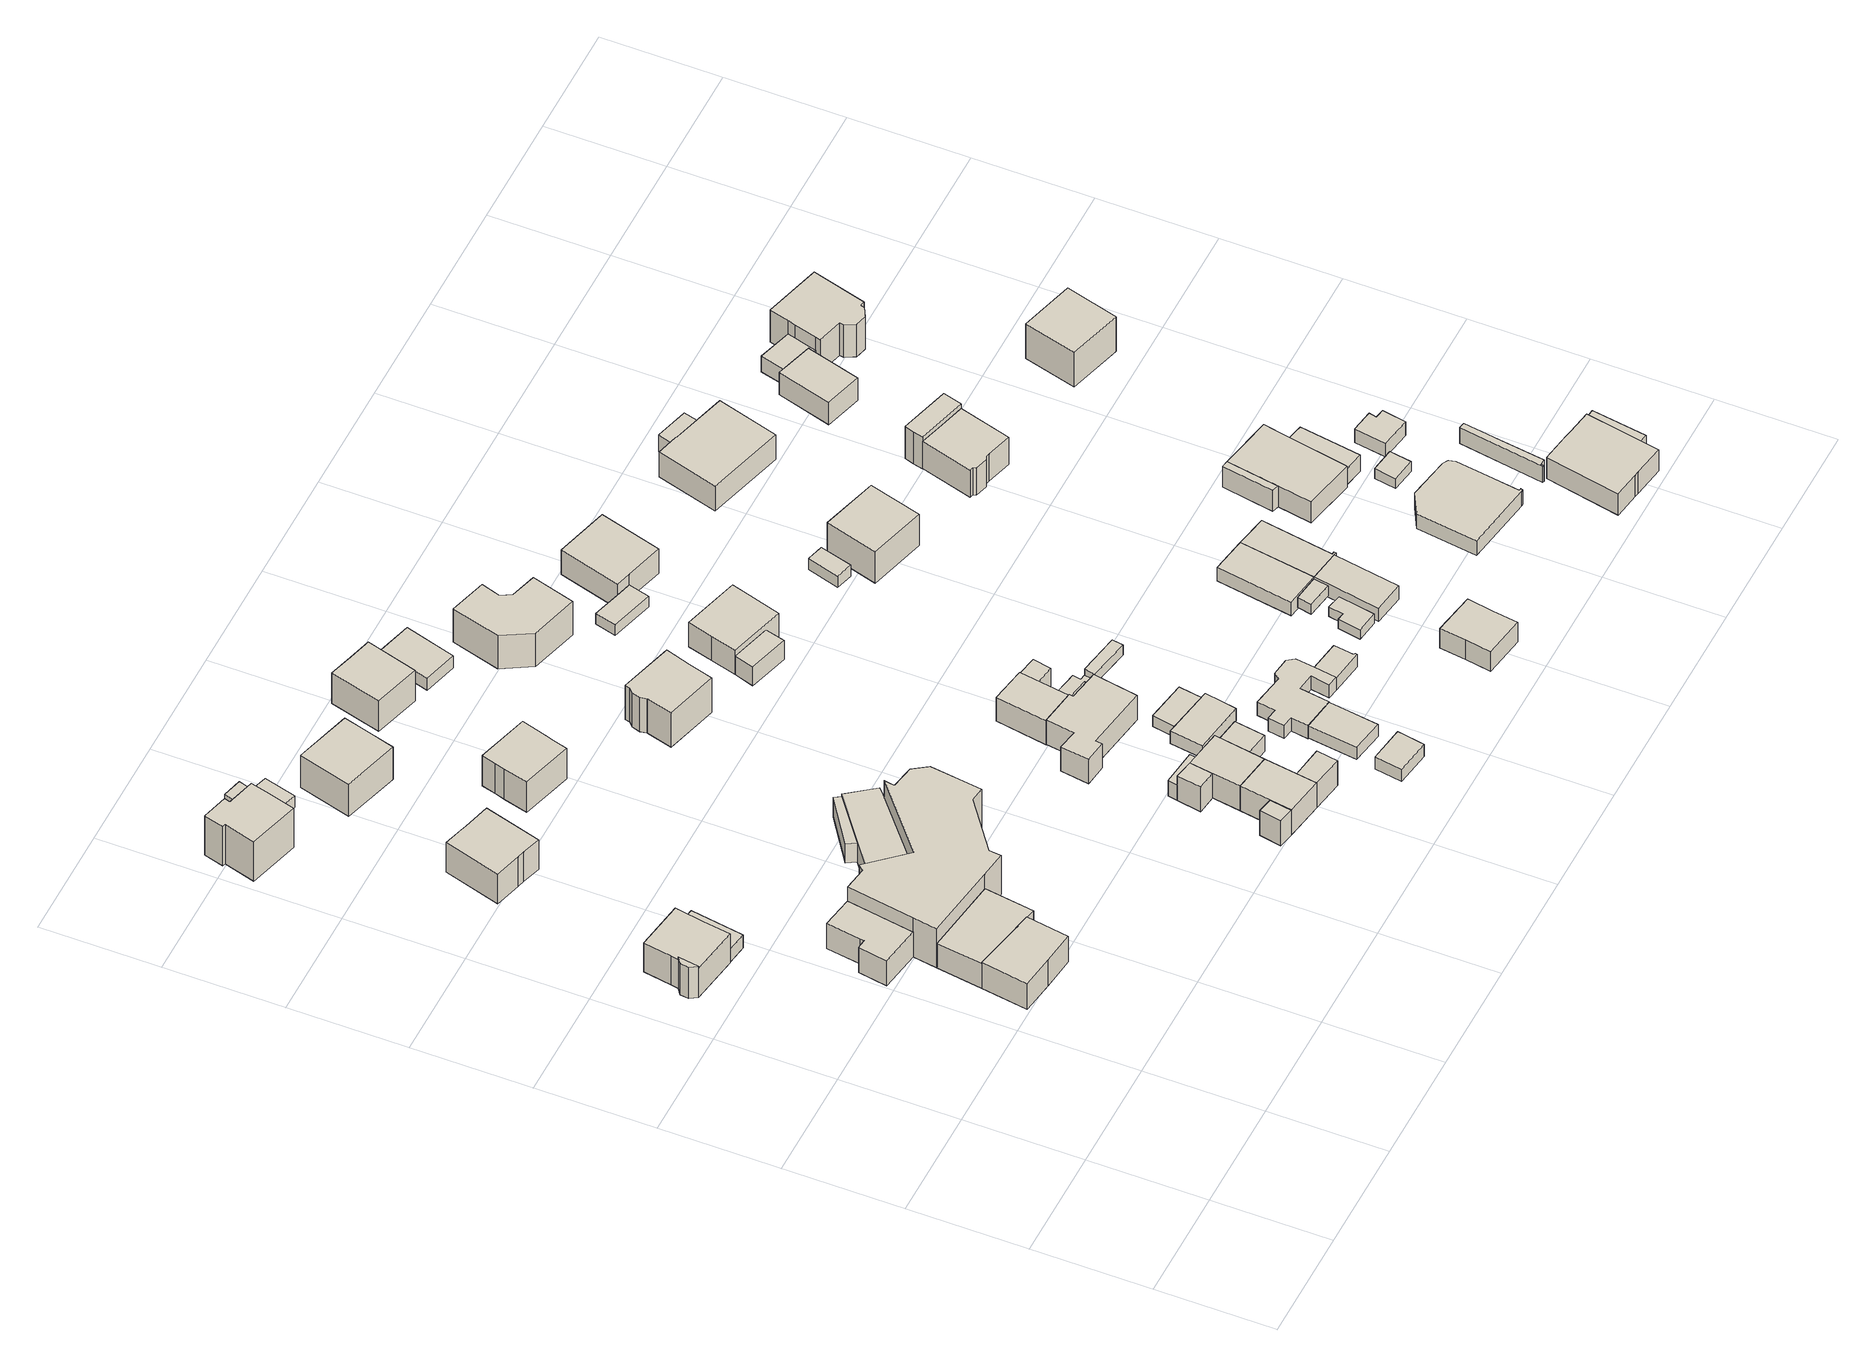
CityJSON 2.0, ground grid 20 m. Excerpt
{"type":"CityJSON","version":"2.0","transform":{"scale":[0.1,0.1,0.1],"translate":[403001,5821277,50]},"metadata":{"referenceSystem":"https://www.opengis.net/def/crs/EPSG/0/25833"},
"CityObjects":{
"building1":{"type":"Building","attributes":{"Gemeindeschluessel":"11000010","function":"31001_1010"},"address":[{"country":"Germany","locality":"Berlin","thoroughfareNumber":"20","thoroughfareName":"Alwineweg"}],"children":["building1-1","building1-2"]},
"building1-1":{"type":"BuildingPart","attributes":{"BezugspunktDach":"2200","measuredHeight":7.72,"storeysAboveGround":2},"parents":["building1"],"geometry":[{"type":"Solid","lod":"1","boundaries":[[[[0,1,2,3,4,5,6,7]],[[8,9,10,11,12,13,14,15]],[[9,8,6,5]],[[10,9,5,4]],[[11,10,4,3]],[[12,11,3,2]],[[13,12,2,1]],[[14,13,1,0]],[[15,14,0,7]],[[8,15,7,6]]]]}]},
"building1-2":{"type":"BuildingPart","attributes":{"BezugspunktDach":"2200","measuredHeight":6.55,"storeysAboveGround":2},"parents":["building1"],"geometry":[{"type":"MultiSurface","lod":"1","boundaries":[[[16,17,18,19]],[[20,8,15,21]],[[20,21,19,18]],[[8,20,18,17]],[[7,6,17,16]],[[21,15,16,19]],[[15,8,6,7]]]}]},
"building2":{"type":"Building","attributes":{"Gemeindeschluessel":"11000010","BezugspunktDach":"2200","function":"31001_2463","measuredHeight":2.74,"storeysAboveGround":1},"address":[{"country":"Germany","locality":"Berlin","thoroughfareNumber":"20 (1)","thoroughfareName":"Alwineweg"}],"geometry":[{"type":"Solid","lod":"1","boundaries":[[[[22,23,24,25]],[[26,27,28,29]],[[26,29,25,24]],[[27,26,24,23]],[[28,27,23,22]],[[29,28,22,25]]]]}]},
"building3":{"type":"Building","attributes":{"Gemeindeschluessel":"11000010","BezugspunktDach":"2200","function":"31001_1010","measuredHeight":8.3,"storeysAboveGround":1},"address":[{"country":"Germany","locality":"Berlin","thoroughfareNumber":"33","thoroughfareName":"Alwineweg"}],"geometry":[{"type":"Solid","lod":"1","boundaries":[[[[30,31,32,33,34,35,36,37,38]],[[39,40,41,42,43,44,45,46,47]],[[39,47,38,37]],[[40,39,37,36]],[[41,40,36,35]],[[42,41,35,34]],[[43,42,34,33]],[[44,43,33,32]],[[45,44,32,31]],[[46,45,31,30]],[[47,46,30,38]]]]}]},
"building4":{"type":"Building","attributes":{"Gemeindeschluessel":"11000010","BezugspunktDach":"2200","function":"31001_1010","measuredHeight":8.68,"storeysAboveGround":1},"address":[{"country":"Germany","locality":"Berlin","thoroughfareNumber":"37","thoroughfareName":"Alwineweg"}],"geometry":[{"type":"Solid","lod":"1","boundaries":[[[[48,49,50,51,52,53,54,55]],[[56,57,58,59,60,61,62,63]],[[56,63,55,54]],[[57,56,54,53]],[[58,57,53,52]],[[59,58,52,51]],[[60,59,51,50]],[[61,60,50,49]],[[62,61,49,48]],[[63,62,48,55]]]]}]},
"building5":{"type":"Building","attributes":{"Gemeindeschluessel":"11000010","function":"31001_3045"},"address":[{"country":"Germany","locality":"Berlin","thoroughfareNumber":"26","thoroughfareName":"Alwineweg"}],"children":["building5-1","building5-2","building5-3","building5-4","building5-5","building5-6"]},
"building5-1":{"type":"BuildingPart","attributes":{"BezugspunktDach":"2200","measuredHeight":8.19,"storeysAboveGround":1},"parents":["building5"],"geometry":[{"type":"MultiSurface","lod":"1","boundaries":[[[64,65,66,67,68,69,70,71,72,73,74,75,76,77,78,79]],[[80,81,82,83,84,85,86,87,88,89,90,91,92,93,94,95]],[[80,95,79,78]],[[96,97,98,97,99,80,78,77]],[[82,81,77,76]],[[83,82,76,75]],[[84,83,75,74]],[[100,101,102,101,103,84,74,73]],[[104,100,85,73,72]],[[87,86,72,71]],[[88,87,71,70]],[[89,88,70,69]],[[90,89,69,68]],[[91,90,68,67]],[[92,91,67,66]],[[93,92,66,65]],[[94,93,65,64]],[[95,105,106,107,64,79]],[[94,108,95]],[[81,109,98,97,96]],[[80,99,97,98]],[[110,85,111,102,101,100]],[[84,103,101,102]],[[86,85,100,104]],[[105,95,108,106]],[[107,106,108,94]]]}]},
"building5-2":{"type":"BuildingPart","attributes":{"BezugspunktDach":"2200","measuredHeight":5.87,"storeysAboveGround":1},"parents":["building5"],"geometry":[{"type":"MultiSurface","lod":"1","boundaries":[[[101,100,104,112,113,114,103]],[[115,116,117,86,85,102,84]],[[115,84,103,114]],[[118,119,120,114,113]],[[117,116,113,112]],[[86,117,112,104]],[[116,115,120,119,118]],[[85,86,104,100]],[[102,85,100,101]],[[84,102,101,103]]]}]},
"building5-3":{"type":"BuildingPart","attributes":{"BezugspunktDach":"2200","measuredHeight":6.47,"storeysAboveGround":1},"parents":["building5"],"geometry":[{"type":"MultiSurface","lod":"1","boundaries":[[[121,122,123,107,106,105,124]],[[95,108,94,125,126,127,128]],[[95,128,124,105]],[[125,94,107,123]],[[126,125,123,122]],[[108,95,105,106]],[[94,108,106,107]],[[127,126,122,121]],[[128,129,130,124]],[[127,121,130,129]]]}]},
"building5-4":{"type":"BuildingPart","attributes":{"BezugspunktDach":"2200","measuredHeight":6.13,"storeysAboveGround":1},"parents":["building5"],"geometry":[{"type":"MultiSurface","lod":"1","boundaries":[[[131,132,133,134,135,136]],[[128,129,126,137,138,139]],[[128,139,136,135]],[[130,124,135,134]],[[122,121,130,134,133]],[[137,126,133,132]],[[138,137,132,131]],[[139,138,131,136]],[[129,128,124,130]],[[126,127,121,122]],[[127,140,129,130,121]]]}]},
"building5-5":{"type":"BuildingPart","attributes":{"BezugspunktDach":"2200","measuredHeight":6.38,"storeysAboveGround":1},"parents":["building5"],"geometry":[{"type":"Solid","lod":"1","boundaries":[[[[99,97,96,141,142,143,144,145]],[[146,147,148,149,81,98,80,150]],[[146,150,145,144]],[[147,146,144,143]],[[148,147,143,142]],[[149,148,142,141]],[[81,149,141,96]],[[150,80,99,145]],[[98,81,96,97]],[[80,98,97,99]]]]}]},
"building5-6":{"type":"BuildingPart","attributes":{"BezugspunktDach":"2200","measuredHeight":4.17,"storeysAboveGround":1},"parents":["building5"],"geometry":[{"type":"Solid","lod":"1","boundaries":[[[[120,119,151,152]],[[153,116,115,154]],[[153,154,152,151]],[[116,153,151,119]],[[154,115,120,152]],[[119,120,115,116]]]]}]},
"building6":{"type":"Building","attributes":{"Gemeindeschluessel":"11000010","BezugspunktDach":"2200","function":"31001_2463","measuredHeight":2.51,"storeysAboveGround":1},"address":[{"country":"Germany","locality":"Berlin","thoroughfareNumber":"33 (1)","thoroughfareName":"Alwineweg"}],"geometry":[{"type":"Solid","lod":"1","boundaries":[[[[155,156,157,158,159,160]],[[161,162,163,164,165,166]],[[161,166,160,159]],[[162,161,159,158]],[[163,162,158,157]],[[164,163,157,156]],[[165,164,156,155]],[[166,165,155,160]]]]}]},
"building7":{"type":"Building","attributes":{"Gemeindeschluessel":"11000010","BezugspunktDach":"2200","function":"31001_2463","measuredHeight":2.47,"storeysAboveGround":1},"address":[{"country":"Germany","locality":"Berlin","thoroughfareNumber":"35 (1)","thoroughfareName":"Alwineweg"}],"geometry":[{"type":"Solid","lod":"1","boundaries":[[[[167,168,156,155]],[[164,169,170,165]],[[164,165,155,156]],[[169,164,156,168]],[[170,169,168,167]],[[165,170,167,155]]]]}]},
"building8":{"type":"Building","attributes":{"Gemeindeschluessel":"11000010","BezugspunktDach":"2200","function":"31001_1010","measuredHeight":8.67,"storeysAboveGround":1},"address":[{"country":"Germany","locality":"Berlin","thoroughfareNumber":"35","thoroughfareName":"Alwineweg"}],"geometry":[{"type":"Solid","lod":"1","boundaries":[[[[171,172,173,174,175]],[[176,177,178,179,180]],[[176,180,175,174]],[[177,176,174,173]],[[178,177,173,172]],[[179,178,172,171]],[[180,179,171,175]]]]}]},
"building9":{"type":"Building","attributes":{"Gemeindeschluessel":"11000010","BezugspunktDach":"2200","function":"31001_1010","measuredHeight":8.14,"storeysAboveGround":1},"address":[{"country":"Germany","locality":"Berlin","thoroughfareNumber":"39","thoroughfareName":"Alwineweg"}],"geometry":[{"type":"Solid","lod":"1","boundaries":[[[[181,182,183,184,185,186,187,188]],[[189,190,191,192,193,194,195,196]],[[189,196,188,187]],[[190,189,187,186]],[[191,190,186,185]],[[192,191,185,184]],[[193,192,184,183]],[[194,193,183,182]],[[195,194,182,181]],[[196,195,181,188]]]]}]},
"building10":{"type":"Building","attributes":{"Gemeindeschluessel":"11000010","function":"31001_1010"},"address":[{"country":"Germany","locality":"Berlin","thoroughfareNumber":"42","thoroughfareName":"Diethelmweg"}],"children":["building10-1","building10-2","building10-3"]},
"building10-1":{"type":"BuildingPart","attributes":{"BezugspunktDach":"2200","measuredHeight":5.21,"storeysAboveGround":1},"parents":["building10"],"geometry":[{"type":"MultiSurface","lod":"1","boundaries":[[[197,198,199,200]],[[201,202,203,204]],[[201,204,205,206,199]],[[202,201,199,198]],[[202,198,197,207,208]],[[204,203,197,200]],[[200,206,205,204]],[[203,208,207,197]]]}]},
"building10-2":{"type":"BuildingPart","attributes":{"BezugspunktDach":"2200","measuredHeight":5.21,"storeysAboveGround":1},"parents":["building10"],"geometry":[{"type":"Solid","lod":"1","boundaries":[[[[200,206,209,210]],[[211,205,204,212]],[[211,212,210,209]],[[205,211,209,206]],[[212,204,200,210]],[[206,200,204,205]]]]}]},
"building10-3":{"type":"BuildingPart","attributes":{"BezugspunktDach":"2200","measuredHeight":5.21,"storeysAboveGround":1},"parents":["building10"],"geometry":[{"type":"Solid","lod":"1","boundaries":[[[[213,214,207,197]],[[208,215,216,203]],[[215,208,207,214]],[[216,215,214,213]],[[203,216,213,197]],[[208,203,197,207]]]]}]},
"building11":{"type":"Building","attributes":{"Gemeindeschluessel":"11000010","function":"31001_1010"},"address":[{"country":"Germany","locality":"Berlin","thoroughfareNumber":"44","thoroughfareName":"Diethelmweg"}],"children":["building11-1","building11-2","building11-3","building11-4"]},
"building11-1":{"type":"BuildingPart","attributes":{"BezugspunktDach":"2200","measuredHeight":5.23,"storeysAboveGround":1},"parents":["building11"],"geometry":[{"type":"MultiSurface","lod":"1","boundaries":[[[198,217,218,199]],[[219,220,202,201]],[[201,199,221,222,219]],[[220,219,223,224,225,218,217]],[[202,226,227,228,220,217,198]],[[201,202,198,199]],[[219,222,221,218]],[[225,224,223,219]],[[220,228,227,226]]]}]},
"building11-2":{"type":"BuildingPart","attributes":{"BezugspunktDach":"2200","measuredHeight":3.41,"storeysAboveGround":1},"parents":["building11"],"geometry":[{"type":"Solid","lod":"1","boundaries":[[[[229,230,228,227]],[[220,231,232,226]],[[231,220,228,230]],[[232,231,230,229]],[[226,232,229,227]],[[226,227,228,220]]]]}]},
"building11-3":{"type":"BuildingPart","attributes":{"BezugspunktDach":"2200","measuredHeight":5.23,"storeysAboveGround":1},"parents":["building11"],"geometry":[{"type":"Solid","lod":"1","boundaries":[[[[221,218,233,234]],[[235,219,222,236]],[[235,236,234,233]],[[219,235,233,218],[219,225,237,235]],[[236,222,221,234]],[[225,219,235,237]],[[222,219,218,221]]]]}]},
"building11-4":{"type":"BuildingPart","attributes":{"BezugspunktDach":"2200","measuredHeight":4.24,"storeysAboveGround":1},"parents":["building11"],"geometry":[{"type":"MultiSurface","lod":"1","boundaries":[[[224,238,239,237]],[[240,241,223,235]],[[240,235,237,239]],[[241,240,239,238]],[[223,241,238,224]],[[242,223,224,225,219]],[[219,225,237,235]]]}]},
"building12":{"type":"Building","attributes":{"Gemeindeschluessel":"11000010","BezugspunktDach":"2200","function":"31001_1010","measuredHeight":7.84,"storeysAboveGround":1},"address":[{"country":"Germany","locality":"Berlin","thoroughfareNumber":"41","thoroughfareName":"Alwineweg"}],"geometry":[{"type":"Solid","lod":"1","boundaries":[[[[243,244,245,246,247]],[[248,249,250,251,252]],[[248,252,247,246]],[[249,248,246,245]],[[250,249,245,244]],[[251,250,244,243]],[[252,251,243,247]]]]}]},
"building13":{"type":"Building","attributes":{"Gemeindeschluessel":"11000010","BezugspunktDach":"2200","function":"31001_1010","measuredHeight":8.39,"storeysAboveGround":1},"address":[{"country":"Germany","locality":"Berlin","thoroughfareNumber":"45","thoroughfareName":"Alwineweg"}],"geometry":[{"type":"Solid","lod":"1","boundaries":[[[[253,254,255,256,257,258,259,260,261,262]],[[263,264,265,266,267,268,269,270,271,272]],[[263,272,262,261]],[[264,263,261,260]],[[265,264,260,259]],[[266,265,259,258]],[[267,266,258,257]],[[268,267,257,256]],[[269,268,256,255]],[[270,269,255,254]],[[271,270,254,253]],[[272,271,253,262]]]]}]},
"building14":{"type":"Building","attributes":{"Gemeindeschluessel":"11000010","BezugspunktDach":"2200","function":"31001_1010","measuredHeight":5.01,"storeysAboveGround":2},"address":[{"country":"Germany","locality":"Berlin","thoroughfareNumber":"46","thoroughfareName":"Diethelmweg"}],"geometry":[{"type":"Solid","lod":"1","boundaries":[[[[273,274,275,276,277,278,279,280,281,282]],[[283,284,285,286,287,288,289,290,291,292]],[[283,292,282,281]],[[284,283,281,280]],[[285,284,280,279]],[[286,285,279,278]],[[287,286,278,277]],[[288,287,277,276]],[[289,288,276,275]],[[290,289,275,274]],[[291,290,274,273]],[[292,291,273,282]]]]}]},
"building15":{"type":"Building","attributes":{"Gemeindeschluessel":"11000010","BezugspunktDach":"2200","function":"31001_2000","measuredHeight":2.54,"storeysAboveGround":1},"address":[{"country":"Germany","locality":"Berlin","thoroughfareNumber":"42 (2)","thoroughfareName":"Diethelmweg"}],"geometry":[{"type":"Solid","lod":"1","boundaries":[[[[293,294,295,296]],[[297,298,299,300]],[[297,300,296,295]],[[298,297,295,294]],[[299,298,294,293]],[[300,299,293,296]]]]}]},
"building16":{"type":"Building","attributes":{"Gemeindeschluessel":"11000010","BezugspunktDach":"2200","function":"31001_2463","measuredHeight":2.44,"storeysAboveGround":1},"address":[{"country":"Germany","locality":"Berlin","thoroughfareNumber":"41 (1)","thoroughfareName":"Alwineweg"}],"geometry":[{"type":"Solid","lod":"1","boundaries":[[[[301,302,303,304]],[[305,306,307,308]],[[305,308,304,303]],[[306,305,303,302]],[[307,306,302,301]],[[308,307,301,304]]]]}]},
"building17":{"type":"Building","attributes":{"Gemeindeschluessel":"11000010","BezugspunktDach":"2200","function":"51009_1610","measuredHeight":2.57,"storeysAboveGround":0},"address":[{"country":"Germany","locality":"Berlin"}],"geometry":[{"type":"Solid","lod":"1","boundaries":[[[[309,310,311,312]],[[313,314,315,316]],[[313,316,312,311]],[[314,313,311,310]],[[315,314,310,309]],[[316,315,309,312]]]]}]},
"building18":{"type":"Building","attributes":{"Gemeindeschluessel":"11000010","function":"31001_1010"},"address":[{"country":"Germany","locality":"Berlin","thoroughfareNumber":"48","thoroughfareName":"Diethelmweg"}],"children":["building18-1","building18-2"]},
"building18-1":{"type":"BuildingPart","attributes":{"BezugspunktDach":"2200","measuredHeight":5.38,"storeysAboveGround":1},"parents":["building18"],"geometry":[{"type":"MultiSurface","lod":"1","boundaries":[[[317,318,319,320,321]],[[322,323,324,325,326]],[[322,326,321,320]],[[323,322,320,319]],[[324,327,328,329,323,319,318]],[[325,324,318,317]],[[326,325,317,321]],[[323,329,328,327]]]}]},
"building18-2":{"type":"BuildingPart","attributes":{"BezugspunktDach":"2200","measuredHeight":4.7,"storeysAboveGround":1},"parents":["building18"],"geometry":[{"type":"Solid","lod":"1","boundaries":[[[[330,331,329,328]],[[323,332,333,327]],[[332,323,329,331]],[[333,332,331,330]],[[327,333,330,328]],[[327,328,329,323]]]]}]},
"building19":{"type":"Building","attributes":{"Gemeindeschluessel":"11000010","BezugspunktDach":"2200","function":"31001_2000","measuredHeight":2.52,"storeysAboveGround":1},"address":[{"country":"Germany","locality":"Berlin","thoroughfareNumber":"42 (1)","thoroughfareName":"Diethelmweg"}],"geometry":[{"type":"Solid","lod":"1","boundaries":[[[[334,335,336,337]],[[338,339,340,341]],[[338,341,337,336]],[[339,338,336,335]],[[340,339,335,334]],[[341,340,334,337]]]]}]},
"building20":{"type":"Building","attributes":{"Gemeindeschluessel":"11000010","BezugspunktDach":"2200","function":"31001_2000","measuredHeight":2.34,"storeysAboveGround":1},"address":[{"country":"Germany","locality":"Berlin","thoroughfareNumber":"46 (2)","thoroughfareName":"Diethelmweg"}],"geometry":[{"type":"Solid","lod":"1","boundaries":[[[[342,343,344,345]],[[346,347,348,349]],[[346,349,345,344]],[[347,346,344,343]],[[348,347,343,342]],[[349,348,342,345]]]]}]},
"building21":{"type":"Building","attributes":{"Gemeindeschluessel":"11000010","BezugspunktDach":"2200","function":"31001_2000","measuredHeight":1.95,"storeysAboveGround":1},"address":[{"country":"Germany","locality":"Berlin","thoroughfareNumber":"48 (1)","thoroughfareName":"Diethelmweg"}],"geometry":[{"type":"Solid","lod":"1","boundaries":[[[[350,351,352,353,354,355,356,357]],[[358,359,360,361,362,363,364,365]],[[358,365,357,356]],[[359,358,356,355]],[[360,359,355,354]],[[361,360,354,353]],[[362,361,353,352]],[[363,362,352,351]],[[364,363,351,350]],[[365,364,350,357]]]]}]},
"building22":{"type":"Building","attributes":{"Gemeindeschluessel":"11000010","BezugspunktDach":"2200","function":"31001_1010","measuredHeight":6.94,"storeysAboveGround":1},"address":[{"country":"Germany","locality":"Berlin","thoroughfareNumber":"43","thoroughfareName":"Alwineweg"}],"geometry":[{"type":"Solid","lod":"1","boundaries":[[[[366,367,368,369,370,371,372,373]],[[374,375,376,377,378,379,380,381]],[[374,381,373,372]],[[375,374,372,371]],[[376,375,371,370]],[[377,376,370,369]],[[378,377,369,368]],[[379,378,368,367]],[[380,379,367,366]],[[381,380,366,373]]]]}]},
"building23":{"type":"Building","attributes":{"Gemeindeschluessel":"11000010","BezugspunktDach":"2200","function":"31001_1010","measuredHeight":2.78,"storeysAboveGround":1},"address":[{"country":"Germany","locality":"Berlin","thoroughfareNumber":"44A","thoroughfareName":"Diethelmweg"}],"geometry":[{"type":"Solid","lod":"1","boundaries":[[[[382,383,384,385,386,387,388,389,390,391,392,393,394,395,396,397]],[[398,399,400,401,402,403,404,405,406,407,408,409,410,411,412,413]],[[398,413,397,396]],[[399,398,396,395]],[[400,399,395,394]],[[401,400,394,393]],[[402,401,393,392]],[[403,402,392,391]],[[404,403,391,390]],[[405,404,390,389]],[[406,405,389,388]],[[407,406,388,387]],[[408,407,387,386]],[[409,408,386,385]],[[410,409,385,384]],[[411,410,384,383]],[[412,411,383,382]],[[413,412,382,397]]]]}]},
"building24":{"type":"Building","attributes":{"Gemeindeschluessel":"11000010","function":"31001_1010"},"address":[{"country":"Germany","locality":"Berlin","thoroughfareNumber":"47","thoroughfareName":"Alwineweg"}],"children":["building24-1","building24-2"]},
"building24-1":{"type":"BuildingPart","attributes":{"BezugspunktDach":"2200","measuredHeight":6.15,"storeysAboveGround":1},"parents":["building24"],"geometry":[{"type":"MultiSurface","lod":"1","boundaries":[[[414,415,416,417,418]],[[419,420,421,422,423]],[[419,423,418,417]],[[420,419,417,416]],[[421,420,416,415]],[[422,421,415,414]],[[423,424,425,426,422,414,418]],[[426,425,424,423]]]}]},
"building24-2":{"type":"BuildingPart","attributes":{"BezugspunktDach":"2200","measuredHeight":4.04,"storeysAboveGround":1},"parents":["building24"],"geometry":[{"type":"Solid","lod":"1","boundaries":[[[[427,425,424,428]],[[423,426,429,430]],[[423,430,428,424]],[[429,426,425,427]],[[430,429,427,428]],[[426,423,424,425]]]]}]},
"building25":{"type":"Building","attributes":{"Gemeindeschluessel":"11000010","BezugspunktDach":"2200","function":"31001_2000","measuredHeight":2.94,"storeysAboveGround":1},"address":[{"country":"Germany","locality":"Berlin","thoroughfareNumber":"48 (2)","thoroughfareName":"Diethelmweg"}],"geometry":[{"type":"Solid","lod":"1","boundaries":[[[[431,432,433,434]],[[435,436,437,438]],[[435,438,434,433]],[[436,435,433,432]],[[437,436,432,431]],[[438,437,431,434]]]]}]},
"building26":{"type":"Building","attributes":{"Gemeindeschluessel":"11000010","BezugspunktDach":"2200","function":"51009_1611","measuredHeight":2.29,"storeysAboveGround":0},"address":[{"country":"Germany","locality":"Berlin"}],"geometry":[{"type":"Solid","lod":"1","boundaries":[[[[439,440,441,442,443]],[[444,445,446,447,448]],[[444,448,443,442]],[[445,444,442,441]],[[446,445,441,440]],[[447,446,440,439]],[[448,447,439,443]]]]}]},
"building27":{"type":"Building","attributes":{"Gemeindeschluessel":"11000010","BezugspunktDach":"2200","function":"51009_1610","measuredHeight":2.65,"storeysAboveGround":0},"address":[{"country":"Germany","locality":"Berlin"}],"geometry":[{"type":"Solid","lod":"1","boundaries":[[[[449,450,451,452,453,454]],[[405,455,456,457,458,406]],[[405,406,454,453]],[[455,405,453,452]],[[456,455,452,451]],[[457,456,451,450]],[[458,457,450,449]],[[406,458,449,454]]]]}]},
"building28":{"type":"Building","attributes":{"Gemeindeschluessel":"11000010","BezugspunktDach":"2200","function":"31001_1010","measuredHeight":6.14,"storeysAboveGround":1},"address":[{"country":"Germany","locality":"Berlin","thoroughfareNumber":"49","thoroughfareName":"Alwineweg"}],"geometry":[{"type":"Solid","lod":"1","boundaries":[[[[459,460,461,462,463]],[[464,465,466,467,468]],[[464,468,463,462]],[[465,464,462,461]],[[466,465,461,460]],[[467,466,460,459]],[[468,467,459,463]]]]}]},
"building29":{"type":"Building","attributes":{"Gemeindeschluessel":"11000010","BezugspunktDach":"2200","function":"31001_2000","measuredHeight":5.24,"storeysAboveGround":1},"address":[{"country":"Germany","locality":"Berlin","thoroughfareNumber":"57 (1)","thoroughfareName":"Irmfriedstraße"}],"geometry":[{"type":"Solid","lod":"1","boundaries":[[[[469,470,471,472,473,474]],[[475,476,477,478,479,480]],[[475,480,474,473]],[[476,475,473,472]],[[477,476,472,471]],[[478,477,471,470]],[[479,478,470,469]],[[480,479,469,474]]]]}]},
"building30":{"type":"Building","attributes":{"Gemeindeschluessel":"11000010","BezugspunktDach":"2200","function":"31001_2723","measuredHeight":3.22,"storeysAboveGround":1},"address":[{"country":"Germany","locality":"Berlin","thoroughfareNumber":"44A (1)","thoroughfareName":"Diethelmweg"}],"geometry":[{"type":"Solid","lod":"1","boundaries":[[[[481,482,483,484,485,486]],[[487,488,489,490,491,492]],[[487,492,486,485]],[[488,487,485,484]],[[489,488,484,483]],[[490,489,483,482]],[[491,490,482,481]],[[492,491,481,486]]]]}]},
"building31":{"type":"Building","attributes":{"Gemeindeschluessel":"11000010","BezugspunktDach":"2200","function":"31001_2463","measuredHeight":2.38,"storeysAboveGround":1},"address":[{"country":"Germany","locality":"Berlin","thoroughfareNumber":"53 (1)","thoroughfareName":"Alwineweg"}],"geometry":[{"type":"Solid","lod":"1","boundaries":[[[[493,494,495,496]],[[497,498,499,500]],[[497,500,496,495]],[[498,497,495,494]],[[499,498,494,493]],[[500,499,493,496]]]]}]},
"building32":{"type":"Building","attributes":{"Gemeindeschluessel":"11000010","BezugspunktDach":"2200","function":"31001_2723","measuredHeight":2.09,"storeysAboveGround":1},"address":[{"country":"Germany","locality":"Berlin","thoroughfareNumber":"44A (2)","thoroughfareName":"Diethelmweg"}],"geometry":[{"type":"Solid","lod":"1","boundaries":[[[[501,502,503,504]],[[505,506,507,508]],[[505,508,504,503]],[[506,505,503,502]],[[507,506,502,501]],[[508,507,501,504]]]]}]},
"building33":{"type":"Building","attributes":{"Gemeindeschluessel":"11000010","BezugspunktDach":"2200","function":"31001_2143","measuredHeight":2.75,"storeysAboveGround":1},"address":[{"country":"Germany","locality":"Berlin","thoroughfareNumber":"59A (1)","thoroughfareName":"Irmfriedstraße"}],"geometry":[{"type":"Solid","lod":"1","boundaries":[[[[509,510,511,512]],[[513,514,515,516]],[[513,516,512,511]],[[514,513,511,510]],[[515,514,510,509]],[[516,515,509,512]]]]}]},
"building34":{"type":"Building","attributes":{"Gemeindeschluessel":"11000010","BezugspunktDach":"2200","function":"31001_2723","measuredHeight":2.78,"storeysAboveGround":1},"address":[{"country":"Germany","locality":"Berlin","thoroughfareNumber":"46 (1)","thoroughfareName":"Diethelmweg"}],"geometry":[{"type":"Solid","lod":"1","boundaries":[[[[511,517,518,519]],[[520,521,513,522]],[[520,522,519,518]],[[521,520,518,517]],[[513,521,517,511]],[[522,513,511,519]]]]}]},
"building35":{"type":"Building","attributes":{"Gemeindeschluessel":"11000010","BezugspunktDach":"2200","function":"31001_1010","measuredHeight":9.01,"storeysAboveGround":1},"address":[{"country":"Germany","locality":"Berlin","thoroughfareNumber":"53","thoroughfareName":"Alwineweg"}],"geometry":[{"type":"Solid","lod":"1","boundaries":[[[[523,524,525,526]],[[527,528,529,530]],[[527,530,526,525]],[[528,527,525,524]],[[529,528,524,523]],[[530,529,523,526]]]]}]},
"building36":{"type":"Building","attributes":{"Gemeindeschluessel":"11000010","BezugspunktDach":"2200","function":"31001_2000","measuredHeight":2.79,"storeysAboveGround":1},"address":[{"country":"Germany","locality":"Berlin","thoroughfareNumber":"40 (1)","thoroughfareName":"Alwineweg"}],"geometry":[{"type":"Solid","lod":"1","boundaries":[[[[510,531,532,533,534,517,511]],[[521,535,536,537,538,514,513]],[[521,513,511,517]],[[535,521,517,534]],[[536,535,534,533]],[[537,536,533,532]],[[538,537,532,531]],[[514,538,531,510]],[[513,514,510,511]]]]}]},
"building37":{"type":"Building","attributes":{"Gemeindeschluessel":"11000010","function":"31001_1010"},"address":[{"country":"Germany","locality":"Berlin","thoroughfareNumber":"51","thoroughfareName":"Alwineweg"}],"children":["building37-1","building37-2"]},
"building37-1":{"type":"BuildingPart","attributes":{"BezugspunktDach":"2200","measuredHeight":6.91,"storeysAboveGround":1},"parents":["building37"],"geometry":[{"type":"MultiSurface","lod":"1","boundaries":[[[539,540,541,542,543,544]],[[545,546,547,548,549,550]],[[545,550,544,543]],[[546,545,543,542]],[[547,546,542,541]],[[548,547,551,552,553,541,540]],[[549,548,540,539]],[[550,549,539,544]],[[553,552,551,547]]]}]},
"building37-2":{"type":"BuildingPart","attributes":{"BezugspunktDach":"2200","measuredHeight":3.49,"storeysAboveGround":1},"parents":["building37"],"geometry":[{"type":"Solid","lod":"1","boundaries":[[[[552,554,555,556,553]],[[546,557,558,551,547]],[[546,547,553,556]],[[557,546,556,555]],[[558,557,555,554]],[[551,558,554,552]],[[551,552,553,547]]]]}]},
"building38":{"type":"Building","attributes":{"Gemeindeschluessel":"11000010","BezugspunktDach":"2200","function":"31001_1010","measuredHeight":7.43,"storeysAboveGround":1},"address":[{"country":"Germany","locality":"Berlin","thoroughfareNumber":"55","thoroughfareName":"Alwineweg"}],"geometry":[{"type":"Solid","lod":"1","boundaries":[[[[559,560,561,562,563,564,565,566,567,568]],[[569,570,571,572,573,574,575,576,577,578]],[[569,578,568,567]],[[570,569,567,566]],[[571,570,566,565]],[[572,571,565,564]],[[573,572,564,563]],[[574,573,563,562]],[[575,574,562,561]],[[576,575,561,560]],[[577,576,560,559]],[[578,577,559,568]]]]}]},
"building39":{"type":"Building","attributes":{"Gemeindeschluessel":"11000010","BezugspunktDach":"2200","function":"31001_1010","measuredHeight":3.15,"storeysAboveGround":1},"address":[{"country":"Germany","locality":"Berlin","thoroughfareNumber":"59A","thoroughfareName":"Irmfriedstraße"}],"geometry":[{"type":"Solid","lod":"1","boundaries":[[[[579,580,581,582,583,584,585,586,587,588]],[[589,590,591,592,593,594,595,596,597,598]],[[589,598,588,587]],[[590,589,587,586]],[[591,590,586,585]],[[592,591,585,584]],[[593,592,584,583]],[[594,593,583,582]],[[595,594,582,581]],[[596,595,581,580]],[[597,596,580,579]],[[598,597,579,588]]]]}]},
"building40":{"type":"Building","attributes":{"Gemeindeschluessel":"11000010","function":"31001_1010"},"address":[{"country":"Germany","locality":"Berlin","thoroughfareNumber":"40","thoroughfareName":"Alwineweg"}],"children":["building40-1","building40-2"]},
"building40-1":{"type":"BuildingPart","attributes":{"BezugspunktDach":"2200","measuredHeight":4.38,"storeysAboveGround":1},"parents":["building40"],"geometry":[{"type":"Solid","lod":"1","boundaries":[[[[599,600,601,602,603,604,605]],[[606,607,608,609,610,611,612]],[[606,612,605,604]],[[608,607,603,602]],[[609,608,602,601]],[[610,609,601,600]],[[611,610,600,599]],[[612,611,599,605]],[[604,603,607,606]]]]}]},
"building40-2":{"type":"BuildingPart","attributes":{"BezugspunktDach":"2200","measuredHeight":4.38,"storeysAboveGround":1},"parents":["building40"],"geometry":[{"type":"Solid","lod":"1","boundaries":[[[[604,603,613,614]],[[615,607,606,616]],[[615,616,614,613]],[[607,615,613,603]],[[616,606,604,614]],[[607,603,604,606]]]]}]},
"building41":{"type":"Building","attributes":{"Gemeindeschluessel":"11000010","BezugspunktDach":"2200","function":"31001_2463","measuredHeight":7.21,"storeysAboveGround":1},"address":[{"country":"Germany","locality":"Berlin","thoroughfareNumber":"55 (1)","thoroughfareName":"Alwineweg"}],"geometry":[{"type":"Solid","lod":"1","boundaries":[[[[617,618,619,620,621]],[[622,623,624,625,626]],[[622,626,621,620]],[[623,622,620,619]],[[624,623,619,618]],[[625,624,618,617]],[[626,625,617,621]]]]}]},
"building42":{"type":"Building","attributes":{"Gemeindeschluessel":"11000010","BezugspunktDach":"2200","function":"31001_2000","measuredHeight":2.05,"storeysAboveGround":1},"address":[{"country":"Germany","locality":"Berlin","thoroughfareNumber":"42 (2)","thoroughfareName":"Alwineweg"}],"geometry":[{"type":"Solid","lod":"1","boundaries":[[[[627,628,629,630]],[[631,632,633,634]],[[631,634,630,629]],[[632,631,629,628]],[[633,632,628,627]],[[634,633,627,630]]]]}]},
"building43":{"type":"Building","attributes":{"Gemeindeschluessel":"11000010","BezugspunktDach":"2200","function":"31001_2000","measuredHeight":4.26,"storeysAboveGround":1},"address":[{"country":"Germany","locality":"Berlin","thoroughfareNumber":"40 (2)","thoroughfareName":"Alwineweg"}],"geometry":[{"type":"Solid","lod":"1","boundaries":[[[[635,636,637,638,639,640]],[[641,609,642,643,644,610]],[[641,610,640,639]],[[609,641,639,638]],[[642,609,638,637]],[[643,642,637,636]],[[644,643,636,635]],[[610,644,635,640]]]]}]},
"building44":{"type":"Building","attributes":{"Gemeindeschluessel":"11000010","function":"31001_1010"},"address":[{"country":"Germany","locality":"Berlin","thoroughfareNumber":"57","thoroughfareName":"Irmfriedstraße"}],"children":["building44-1","building44-2"]},
"building44-1":{"type":"BuildingPart","attributes":{"BezugspunktDach":"2200","measuredHeight":5.26,"storeysAboveGround":1},"parents":["building44"],"geometry":[{"type":"MultiSurface","lod":"1","boundaries":[[[645,646,647,648,649,650,651,652]],[[653,654,655,656,657,658,659,660]],[[653,660,652,651]],[[654,653,651,650]],[[655,654,650,649]],[[656,655,649,648]],[[657,661,662,663,656,648,647]],[[658,657,647,646]],[[659,658,646,645]],[[660,659,645,652]],[[656,663,662,661]]]}]},
"building44-2":{"type":"BuildingPart","attributes":{"BezugspunktDach":"2200","measuredHeight":3.83,"storeysAboveGround":1},"parents":["building44"],"geometry":[{"type":"Solid","lod":"1","boundaries":[[[[664,665,663,662]],[[656,666,667,661]],[[666,656,663,665]],[[667,666,665,664]],[[661,667,664,662]],[[656,661,662,663]]]]}]},
"building45":{"type":"Building","attributes":{"Gemeindeschluessel":"11000010","BezugspunktDach":"2200","function":"51009_1610","measuredHeight":3.39,"storeysAboveGround":0},"address":[{"country":"Germany","locality":"Berlin"}],"geometry":[{"type":"Solid","lod":"1","boundaries":[[[[668,669,670,671,672,673,674]],[[675,676,677,678,679,680,681]],[[675,681,674,673]],[[676,675,673,672]],[[677,676,672,671]],[[678,677,671,670]],[[679,678,670,669]],[[680,679,669,668]],[[681,680,668,674]]]]}]},
"building46":{"type":"Building","attributes":{"Gemeindeschluessel":"11000010","BezugspunktDach":"2200","function":"31001_1010","measuredHeight":2.88,"storeysAboveGround":1},"address":[{"country":"Germany","locality":"Berlin","thoroughfareNumber":"42","thoroughfareName":"Alwineweg"}],"geometry":[{"type":"Solid","lod":"1","boundaries":[[[[682,683,684,685,686,687]],[[688,689,690,691,692,693]],[[688,693,687,686]],[[689,688,686,685]],[[690,689,685,684]],[[691,690,684,683]],[[692,691,683,682]],[[693,692,682,687]]]]}]},
"building47":{"type":"Building","attributes":{"Gemeindeschluessel":"11000010","function":"31001_1010"},"address":[{"country":"Germany","locality":"Berlin","thoroughfareNumber":"57, 59","thoroughfareName":"Alwineweg"}],"children":["building47-1","building47-2","building47-3"]},
"building47-1":{"type":"BuildingPart","attributes":{"BezugspunktDach":"2200","measuredHeight":11.07,"storeysAboveGround":2},"parents":["building47"],"geometry":[{"type":"MultiSurface","lod":"1","boundaries":[[[694,695,696,697,698,699,700,701,702,703,704,705,706,707]],[[708,709,710,711,712,713,714,715,716,717,718,719,720,721]],[[722,723,708,721,707,706]],[[724,722,706,705]],[[709,708,723,725]],[[726,724,725,727,710,709,705,704]],[[711,710,704,703]],[[712,711,703,702]],[[713,712,702,701]],[[714,713,701,700]],[[715,714,700,699]],[[716,715,699,698]],[[717,716,698,697]],[[718,717,697,696]],[[719,718,696,695]],[[720,719,695,694]],[[721,720,694,707]],[[723,725,727,723,722]]]}]},
"building47-2":{"type":"BuildingPart","attributes":{"BezugspunktDach":"2200","measuredHeight":6.15,"storeysAboveGround":2},"parents":["building47"],"geometry":[{"type":"Solid","lod":"1","boundaries":[[[[728,729,730,731,732,733]],[[734,735,736,737,738,739]],[[734,739,733,732]],[[735,734,732,731]],[[740,741,735,731,730]],[[737,742,740,730,729]],[[738,737,729,728]],[[739,738,728,733]],[[736,735,741,740]],[[736,740,742,737]]]]}]},
"building47-3":{"type":"BuildingPart","attributes":{"BezugspunktDach":"2200","measuredHeight":3.3,"storeysAboveGround":2},"parents":["building47"],"geometry":[{"type":"MultiSurface","lod":"1","boundaries":[[[740,742,722,726,743,741]],[[744,727,723,737,736,735]],[[744,735,741,743]],[[727,744,743,726]],[[737,723,722,742]],[[725,724,722,723]],[[727,726,724,725]],[[736,737,742,740]],[[745,735,736,740,741]]]}]},
"building48":{"type":"Building","attributes":{"Gemeindeschluessel":"11000010","BezugspunktDach":"2200","function":"31001_1010","measuredHeight":8.15,"storeysAboveGround":1},"address":[{"country":"Germany","locality":"Berlin","thoroughfareNumber":"61","thoroughfareName":"Alwineweg"}],"geometry":[{"type":"Solid","lod":"1","boundaries":[[[[746,747,748,749]],[[750,751,752,753]],[[750,753,749,748]],[[751,750,748,747]],[[752,751,747,746]],[[753,752,746,749]]]]}]}
},
"vertices":[
[132,833,94],[139,880,94],[146,923,94],[147,928,94],[63,941,94],[55,893,94],[53,881,94],[48,846,94],[53,881,33],[55,893,33],[63,941,33],[147,928,33],[146,923,33],[139,880,33],[132,833,33],[48,846,33],
[48,846,99],[53,881,99],[42,873,99],[40,858,99],[42,873,33],[40,858,33],
[167,828,61],[181,918,61],[146,923,61],[132,833,61],[146,923,34],[181,918,34],[167,828,34],[132,833,34],
[95,1520,102],[109,1571,102],[116,1598,102],[68,1611,102],[71,1621,102],[27,1633,102],[18,1600,102],[23,1598,102],[8,1545,102],[23,1598,19],[18,1600,19],[27,1633,19],[71,1621,19],[68,1611,19],[116,1598,19],[109,1571,19],[95,1520,19],[8,1545,19],
[155,1185,85],[168,1182,85],[199,1172,85],[227,1269,85],[182,1281,85],[170,1285,85],[138,1294,85],[110,1198,85],[138,1294,23],[170,1285,23],[182,1281,23],[227,1269,23],[199,1172,23],[168,1182,23],[155,1185,23],[110,1198,23],
[377,533,117],[422,527,117],[424,548,117],[509,612,117],[534,609,117],[545,697,117],[528,722,117],[488,729,117],[491,747,117],[375,647,117],[330,697,117],[319,709,117],[310,700,117],[270,706,117],[252,592,117],[246,551,117],[252,592,35],[270,706,35],[310,700,35],[319,709,35],[330,697,35],[375,647,35],[491,747,35],[488,729,35],[528,722,35],[545,697,35],[534,609,35],[509,612,35],[424,548,35],[422,527,35],[377,533,35],[246,551,35],[270,706,88],[261,649,88],[261,649,35],[252,592,88],[375,647,81],[353,672,81],[353,672,35],[330,697,81],[491,747,81],[246,551,87],[312,542,87],[377,533,87],[312,542,35],[265,678,35],[375,647,67],[364,659,35],
[507,761,81],[472,807,81],[395,747,81],[395,747,35],[472,807,35],[507,761,35],[472,807,69],[472,807,76],[395,747,76],
[300,461,87],[348,452,87],[365,449,87],[235,474,87],[365,449,35],[348,452,35],[300,461,35],[235,474,35],[291,463,35],[291,463,87],
[280,387,89],[337,380,89],[348,452,89],[291,463,89],[235,474,89],[223,395,89],[337,380,35],[280,387,35],[223,395,35],[298,462,35],
[215,715,88],[207,657,88],[206,650,88],[190,652,88],[182,603,88],[190,652,35],[206,650,35],[207,657,35],[215,715,35],[182,603,35],
[465,817,76],[386,762,76],[465,817,35],[386,762,35],
[142,1562,43],[157,1616,43],[164,1639,43],[131,1648,43],[116,1598,43],[109,1571,43],[116,1598,18],[131,1648,18],[164,1639,18],[157,1616,18],[142,1562,18],[109,1571,18],
[171,1553,43],[186,1607,43],[186,1607,18],[171,1553,18],
[285,1446,84],[298,1491,84],[310,1535,84],[214,1563,84],[189,1474,84],[214,1563,16],[310,1535,16],[298,1491,16],[285,1446,16],[189,1474,16],
[387,1212,85],[394,1237,85],[399,1253,85],[411,1294,85],[323,1319,85],[316,1295,85],[311,1278,85],[300,1237,85],[311,1278,21],[316,1295,21],[323,1319,21],[411,1294,21],[399,1253,21],[394,1237,21],[387,1212,21],[300,1237,21],
[776,178,86],[789,268,86],[724,278,86],[710,189,86],[724,278,34],[789,268,34],[776,178,34],[710,189,34],[716,226,34],[716,226,86],[781,213,86],[781,213,34],
[690,231,86],[683,194,86],[690,231,34],[683,194,34],
[830,169,86],[836,205,86],[836,205,34],[830,169,34],
[803,355,86],[737,365,86],[737,365,34],[803,355,34],[731,326,86],[731,326,34],[766,361,34],[766,361,67],[737,365,67],[795,304,34],[795,304,68],[803,355,68],
[849,295,68],[857,347,68],[857,347,34],[849,295,34],
[705,371,86],[698,330,86],[705,371,34],[698,330,34],[705,371,67],
[769,380,67],[708,387,67],[708,387,34],[769,380,34],[746,364,34],
[444,1482,81],[469,1569,81],[429,1580,81],[389,1592,81],[365,1505,81],[389,1592,17],[429,1580,17],[469,1569,17],[444,1482,17],[365,1505,17],
[593,1071,100],[605,1113,100],[618,1155,100],[527,1181,100],[525,1173,100],[517,1165,100],[513,1151,100],[515,1140,100],[515,1139,100],[503,1096,100],[515,1139,28],[515,1140,28],[513,1151,28],[517,1165,28],[525,1173,28],[527,1181,28],[618,1155,28],[605,1113,28],[593,1071,28],[503,1096,28],
[723,500,82],[724,511,82],[834,494,82],[847,570,82],[794,579,82],[795,586,82],[733,595,82],[726,547,82],[692,553,82],[685,505,82],[692,553,31],[726,547,31],[733,595,31],[795,586,31],[794,579,31],[847,570,31],[834,494,31],[724,511,31],[723,500,31],[685,505,31],
[937,78,59],[945,124,59],[884,133,59],[877,87,59],[884,133,33],[945,124,33],[937,78,33],[877,87,33],
[529,1459,42],[554,1545,42],[496,1561,42],[471,1475,42],[496,1561,17],[554,1545,17],[529,1459,17],[471,1475,17],
[890,360,59],[900,414,59],[808,429,59],[800,373,59],[808,429,33],[900,414,33],[890,360,33],[800,373,33],
[764,590,80],[795,586,80],[808,672,80],[747,682,80],[733,595,80],[747,682,30],[808,672,30],[795,586,30],[764,590,30],[733,595,30],[803,640,30],[803,640,77],[808,672,77],
[837,635,77],[843,666,77],[843,666,30],[837,635,30],
[947,156,58],[959,241,58],[902,249,58],[891,166,58],[902,249,33],[959,241,33],[947,156,33],[891,166,33],
[893,416,55],[899,456,55],[830,467,55],[823,427,55],[830,467,32],[899,456,32],[893,416,32],[823,427,32],
[857,589,50],[857,586,50],[867,584,50],[868,595,50],[858,596,50],[861,610,50],[822,617,50],[818,596,50],[822,617,30],[861,610,30],[858,596,30],[868,595,30],[867,584,30],[857,586,30],[857,589,30],[818,596,30],
[581,1350,87],[663,1327,87],[684,1400,87],[640,1413,87],[630,1431,87],[640,1463,87],[577,1481,87],[554,1399,87],[577,1481,17],[640,1463,17],[630,1431,17],[640,1413,17],[684,1400,17],[663,1327,17],[581,1350,17],[554,1399,17],
[906,278,59],[902,249,59],[959,241,59],[966,291,59],[996,287,59],[991,255,59],[1009,252,59],[1015,291,59],[1019,322,59],[1010,334,59],[979,338,59],[971,328,59],[915,337,59],[910,306,59],[892,309,59],[888,281,59],[892,309,31],[910,306,31],[915,337,31],[971,328,31],[979,338,31],[1010,334,31],[1019,322,31],[1015,291,31],[1009,252,31],[991,255,31],[996,287,31],[966,291,31],[959,241,31],[902,249,31],[906,278,31],[888,281,31],
[774,1045,78],[799,1131,78],[702,1158,78],[690,1115,78],[678,1072,78],[690,1115,27],[702,1158,27],[799,1131,27],[774,1045,27],[678,1072,27],[678,1072,67],[745,1053,67],[745,1053,27],
[736,1019,67],[668,1039,67],[736,1019,27],[668,1039,27],
[949,569,49],[952,588,49],[881,600,49],[877,582,49],[881,600,28],[952,588,28],[949,569,28],[877,582,28],
[762,1249,38],[772,1285,38],[746,1292,38],[698,1306,38],[688,1270,38],[698,1306,16],[746,1292,16],[772,1285,16],[762,1249,16],[688,1270,16],
[1066,244,57],[1067,248,57],[1064,249,57],[1069,283,57],[1015,291,57],[1009,252,57],[1069,283,31],[1064,249,31],[1067,248,31],[1066,244,31],
[772,1285,60],[837,1267,60],[867,1372,60],[776,1397,60],[746,1292,60],[776,1397,9],[867,1372,9],[837,1267,9],[772,1285,9],[746,1292,9],
[1212,51,70],[1218,95,70],[1225,138,70],[1153,150,70],[1147,106,70],[1140,62,70],[1147,106,29],[1153,150,29],[1225,138,29],[1218,95,29],[1212,51,29],[1140,62,29],
[1158,258,50],[1169,320,50],[1144,325,50],[1139,300,50],[1127,302,50],[1120,264,50],[1127,302,30],[1139,300,30],[1144,325,30],[1169,320,30],[1158,258,30],[1120,264,30],
[935,1002,47],[950,1056,47],[922,1064,47],[906,1010,47],[922,1064,23],[950,1056,23],[935,1002,23],[906,1010,23],
[1181,343,52],[1185,368,52],[1141,374,52],[1136,350,52],[1141,374,31],[1185,368,31],[1181,343,31],[1136,350,31],
[1221,247,55],[1240,360,55],[1186,368,55],[1167,255,55],[1186,368,27],[1240,360,27],[1221,247,27],[1167,255,27],
[1206,496,55],[1145,506,55],[1125,377,55],[1145,506,27],[1206,496,27],[1125,377,27],
[1034,936,89],[1059,1025,89],[963,1052,89],[937,963,89],[963,1052,23],[1059,1025,23],[1034,936,23],[937,963,23],
[1245,359,55],[1245,363,55],[1240,363,55],[1260,486,55],[1260,486,27],[1240,363,27],[1245,363,27],[1245,359,27],
[1113,1203,69],[1143,1307,69],[1048,1334,69],[1048,1335,69],[1010,1345,69],[980,1241,69],[1010,1345,17],[1048,1335,17],[1048,1334,17],[1143,1307,17],[1113,1203,17],[980,1241,17],[1105,1318,17],[1105,1318,52],[1048,1334,52],
[1114,1351,52],[1057,1367,52],[1048,1335,52],[1057,1367,17],[1114,1351,17],
[1159,906,82],[1162,901,82],[1182,895,82],[1188,898,82],[1195,896,82],[1238,884,82],[1263,972,82],[1220,984,82],[1178,996,82],[1153,908,82],[1178,996,25],[1220,984,25],[1263,972,25],[1238,884,25],[1195,896,25],[1188,898,25],[1182,895,25],[1162,901,25],[1159,906,25],[1153,908,25],
[1474,163,53],[1477,163,53],[1478,167,53],[1474,167,53],[1490,277,53],[1487,288,53],[1478,293,53],[1406,305,53],[1368,285,53],[1354,182,53],[1368,285,22],[1406,305,22],[1478,293,22],[1487,288,22],[1490,277,22],[1474,167,22],[1478,167,22],[1477,163,22],[1474,163,22],[1354,182,22],
[1401,412,68],[1402,415,68],[1421,519,68],[1429,559,68],[1338,577,68],[1323,488,68],[1313,430,68],[1323,488,24],[1338,577,24],[1429,559,24],[1421,519,24],[1402,415,24],[1401,412,24],[1313,430,24],
[1326,579,68],[1311,491,68],[1326,579,24],[1311,491,24],
[1263,972,92],[1272,1004,92],[1187,1028,92],[1182,1012,92],[1178,996,92],[1182,1012,24],[1187,1028,24],[1272,1004,24],[1263,972,24],[1178,996,24],
[1470,340,44],[1476,377,44],[1435,383,44],[1429,346,44],[1435,383,23],[1476,377,23],[1470,340,23],[1429,346,23],
[1439,408,58],[1447,460,58],[1455,512,58],[1421,519,58],[1412,467,58],[1402,415,58],[1412,467,24],[1455,512,24],[1447,460,24],[1439,408,24],
[1560,19,67],[1568,18,67],[1622,9,67],[1645,136,67],[1601,143,67],[1593,145,67],[1540,153,67],[1515,26,67],[1540,153,22],[1593,145,22],[1601,143,22],[1645,136,22],[1622,9,22],[1568,18,22],[1560,19,22],[1515,26,22],[1628,44,22],[1628,44,60],[1645,136,60],
[1647,41,60],[1661,134,60],[1661,134,22],[1647,41,22],
[1533,154,56],[1533,159,56],[1543,158,56],[1554,237,56],[1563,297,56],[1553,299,56],[1530,155,56],[1553,299,22],[1563,297,22],[1554,237,22],[1543,158,22],[1533,159,22],[1533,154,22],[1530,155,22],
[1534,378,52],[1541,418,52],[1525,421,52],[1528,434,52],[1490,440,52],[1482,386,52],[1490,440,23],[1528,434,23],[1525,421,23],[1541,418,23],[1534,378,23],[1482,386,23],
[1353,1209,77],[1352,1202,77],[1361,1185,77],[1380,1180,77],[1397,1189,77],[1399,1196,77],[1407,1194,77],[1420,1240,77],[1433,1286,77],[1336,1313,77],[1327,1280,77],[1323,1267,77],[1313,1229,77],[1310,1221,77],[1313,1229,9],[1323,1267,9],[1327,1280,9],[1336,1313,9],[1433,1286,9],[1420,1240,9],[1407,1194,9],[1399,1196,9],[1397,1189,9],[1380,1180,9],[1361,1185,9],[1352,1202,9],[1353,1209,9],[1310,1221,9],[1313,1229,49],[1313,1229,16],[1323,1267,49],[1323,1267,16],[1327,1280,49],[1327,1280,16],
[1274,1144,63],[1299,1233,63],[1300,1235,63],[1256,1248,63],[1237,1254,63],[1211,1162,63],[1237,1254,16],[1256,1248,16],[1300,1235,16],[1299,1233,16],[1274,1144,16],[1211,1162,16],[1300,1235,49],[1256,1248,49],[1299,1233,49],
[1269,1297,49],[1269,1297,16],[1256,1248,44],
[1521,839,90],[1546,928,90],[1453,954,90],[1429,865,90],[1453,954,17],[1546,928,17],[1521,839,17],[1429,865,17]
]}
